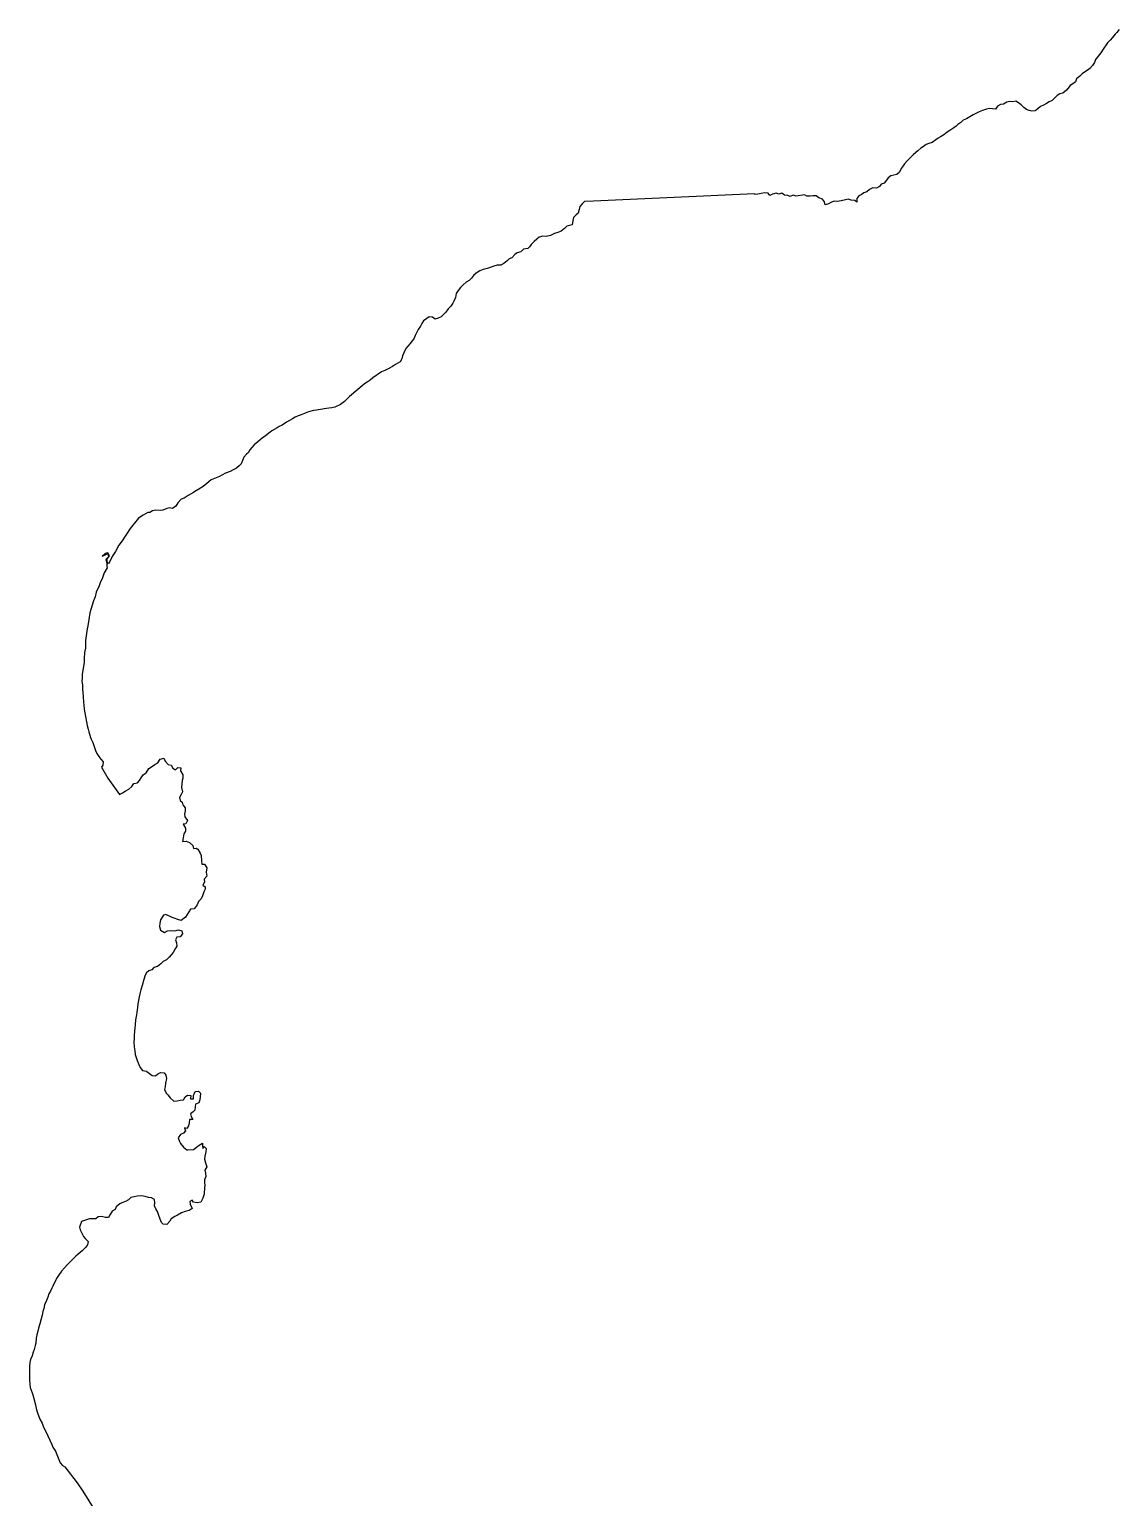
# Model space of a CAD drawing. Extents: x -74 to -34.8, y -33.8 to 5.3.
# Drawn here: x -39.001 to -38.3, y -13.851 to -12.904 of the extents above; entities that cross this region are included whole.
import ezdxf

# ---------------------------------------------------------------- set-up
doc = ezdxf.new("R2010")
doc.units = 0
doc.header["$LTSCALE"] = 2
doc.layers.add('UFEBRASIL', color=7, linetype='Continuous')

msp = doc.modelspace()

# ---------------------------------------------------------------- linework, layer by layer
at = {"layer": 'UFEBRASIL'}
msp.add_lwpolyline([(-38.29884, -12.90427), (-38.30023, -12.90623), (-38.30147, -12.90736), (-38.30306, -12.90949), (-38.30463, -12.9112), (-38.30624, -12.91305), (-38.30668, -12.9136), (-38.30909, -12.91708), (-38.31059, -12.91935), (-38.314, -12.92375), (-38.31473, -12.92574), (-38.31606, -12.92759), (-38.31761, -12.92962), (-38.3194, -12.93084), (-38.3211, -12.93195), (-38.32269, -12.93302), (-38.32412, -12.9344), (-38.3262, -12.93624), (-38.32694, -12.93813), (-38.32875, -12.93931), (-38.33036, -12.94046), (-38.33183, -12.94233), (-38.33275, -12.94344), (-38.33501, -12.94537), (-38.33712, -12.9458), (-38.33887, -12.94699), (-38.34061, -12.94876), (-38.34201, -12.9502), (-38.34386, -12.95109), (-38.34555, -12.95214), (-38.34752, -12.95318), (-38.34961, -12.95413), (-38.35131, -12.95553), (-38.35298, -12.95677), (-38.35499, -12.95711), (-38.35691, -12.95659), (-38.35852, -12.95605), (-38.36016, -12.95465), (-38.36198, -12.95298), (-38.36366, -12.95156), (-38.36542, -12.95066), (-38.3674, -12.95107), (-38.36954, -12.95082), (-38.37117, -12.95132), (-38.37338, -12.95258), (-38.37528, -12.95267), (-38.37724, -12.95387), (-38.37843, -12.95582), (-38.38046, -12.95543), (-38.38231, -12.95539), (-38.38429, -12.95577), (-38.38689, -12.95661), (-38.38907, -12.95747), (-38.3908, -12.95839), (-38.39282, -12.95945), (-38.39514, -12.96066), (-38.39721, -12.96192), (-38.39938, -12.96288), (-38.4009, -12.96427), (-38.40271, -12.96573), (-38.4039, -12.96662), (-38.40545, -12.96773), (-38.40791, -12.9695), (-38.40967, -12.97065), (-38.41177, -12.97221), (-38.41387, -12.97369), (-38.4154, -12.97448), (-38.41697, -12.97558), (-38.41931, -12.97732), (-38.42148, -12.97784), (-38.42329, -12.97851), (-38.42502, -12.97973), (-38.42659, -12.98091), (-38.42854, -12.98257), (-38.42996, -12.98362), (-38.43158, -12.98513), (-38.4338, -12.98732), (-38.43551, -12.98916), (-38.43717, -12.99106), (-38.43809, -12.99227), (-38.43933, -12.99406), (-38.44044, -12.99632), (-38.44204, -12.99786), (-38.44411, -12.99824), (-38.44609, -12.9988), (-38.44777, -13.00011), (-38.44879, -13.00145), (-38.45023, -13.00344), (-38.45213, -13.00417), (-38.45338, -13.00566), (-38.45521, -13.0067), (-38.45751, -13.00654), (-38.45967, -13.00748), (-38.46151, -13.00912), (-38.46336, -13.00981), (-38.46516, -13.01093), (-38.46673, -13.01164), (-38.46791, -13.01343), (-38.46799, -13.01572), (-38.46919, -13.01455), (-38.47155, -13.01452), (-38.47354, -13.01384), (-38.47512, -13.01413), (-38.47808, -13.01494), (-38.4805, -13.01536), (-38.48239, -13.01499), (-38.48435, -13.01575), (-38.48615, -13.01681), (-38.4883, -13.01738), (-38.48881, -13.01555), (-38.48999, -13.01374), (-38.49248, -13.01288), (-38.49407, -13.0117), (-38.49619, -13.01164), (-38.4981, -13.01184), (-38.50018, -13.01195), (-38.50167, -13.01092), (-38.50701, -13.01186), (-38.50895, -13.01125), (-38.51083, -13.01216), (-38.5125, -13.01139), (-38.51456, -13.01122), (-38.5162, -13.00999), (-38.51822, -13.0105), (-38.51995, -13.00993), (-38.52219, -13.01049), (-38.52399, -13.01147), (-38.52513, -13.00988), (-38.52715, -13.00972), (-38.52948, -13.01015), (-38.53165, -13.01051), (-38.53353, -13.01081), (-38.5338, -13.0103), (-38.58558, -13.0127), (-38.63768, -13.01512), (-38.6435, -13.01531), (-38.64506, -13.01689), (-38.64639, -13.01863), (-38.647, -13.02053), (-38.6476, -13.02284), (-38.6489, -13.02394), (-38.65054, -13.02559), (-38.651, -13.02761), (-38.65136, -13.03043), (-38.65311, -13.03073), (-38.65495, -13.0312), (-38.65642, -13.03281), (-38.65847, -13.03439), (-38.66072, -13.03522), (-38.66277, -13.03604), (-38.6654, -13.03728), (-38.66815, -13.03794), (-38.67038, -13.03761), (-38.67265, -13.03821), (-38.67422, -13.03963), (-38.67592, -13.04102), (-38.67783, -13.04298), (-38.67887, -13.04454), (-38.68002, -13.04558), (-38.6829, -13.04613), (-38.68443, -13.04775), (-38.68682, -13.04845), (-38.68849, -13.04943), (-38.69027, -13.05159), (-38.69214, -13.0523), (-38.69337, -13.05365), (-38.6955, -13.05531), (-38.69741, -13.05642), (-38.69983, -13.05636), (-38.70188, -13.05708), (-38.70424, -13.0579), (-38.7063, -13.05861), (-38.70888, -13.05923), (-38.71103, -13.06011), (-38.71329, -13.06146), (-38.71493, -13.06306), (-38.71636, -13.06465), (-38.71773, -13.06616), (-38.71978, -13.06743), (-38.72173, -13.06902), (-38.72339, -13.07082), (-38.72492, -13.07262), (-38.72616, -13.07462), (-38.72674, -13.07712), (-38.72748, -13.07917), (-38.72845, -13.08077), (-38.72973, -13.08279), (-38.73126, -13.08461), (-38.73286, -13.08658), (-38.73418, -13.08798), (-38.73583, -13.08975), (-38.73784, -13.09045), (-38.7398, -13.09124), (-38.74136, -13.0898), (-38.74357, -13.08966), (-38.74518, -13.09069), (-38.74726, -13.09231), (-38.74831, -13.09401), (-38.74921, -13.09563), (-38.75062, -13.09776), (-38.75161, -13.09959), (-38.75253, -13.10181), (-38.75359, -13.10383), (-38.75466, -13.10524), (-38.75606, -13.10715), (-38.75717, -13.10841), (-38.75858, -13.11016), (-38.75997, -13.11286), (-38.76071, -13.11478), (-38.76125, -13.11685), (-38.76234, -13.11861), (-38.7639, -13.11966), (-38.7654, -13.12051), (-38.76733, -13.12162), (-38.76958, -13.12302), (-38.77229, -13.12424), (-38.77427, -13.12522), (-38.77649, -13.12658), (-38.77778, -13.12746), (-38.77985, -13.12896), (-38.78172, -13.13057), (-38.78348, -13.13188), (-38.78532, -13.13286), (-38.78559, -13.13309), (-38.79497, -13.14101), (-38.79829, -13.14433), (-38.80079, -13.14621), (-38.80433, -13.14806), (-38.80627, -13.14836), (-38.80831, -13.14858), (-38.81122, -13.14893), (-38.81231, -13.14925), (-38.81625, -13.14986), (-38.81826, -13.15015), (-38.82143, -13.15089), (-38.8236, -13.15184), (-38.82402, -13.15197), (-38.82603, -13.15279), (-38.82801, -13.1536), (-38.82995, -13.15443), (-38.83172, -13.15542), (-38.8336, -13.15649), (-38.83558, -13.15764), (-38.83827, -13.15955), (-38.8403, -13.16048), (-38.84155, -13.16119), (-38.84499, -13.16329), (-38.84608, -13.16407), (-38.84922, -13.16648), (-38.8513, -13.16803), (-38.85408, -13.17026), (-38.85632, -13.17216), (-38.85786, -13.17386), (-38.8593, -13.17556), (-38.86032, -13.17736), (-38.86132, -13.17819), (-38.86303, -13.18024), (-38.86486, -13.18441), (-38.86607, -13.1858), (-38.86791, -13.18724), (-38.86988, -13.18834), (-38.872, -13.18949), (-38.87492, -13.19049), (-38.87721, -13.19189), (-38.87885, -13.19264), (-38.87995, -13.1931), (-38.88413, -13.19477), (-38.88697, -13.19722), (-38.88933, -13.19921), (-38.8922, -13.20079), (-38.89475, -13.20245), (-38.89555, -13.20297), (-38.89902, -13.20482), (-38.90147, -13.2066), (-38.90348, -13.20726), (-38.90569, -13.20967), (-38.90693, -13.21189), (-38.90906, -13.21339), (-38.91113, -13.21295), (-38.91262, -13.21321), (-38.91537, -13.21433), (-38.91685, -13.21459), (-38.91987, -13.21438), (-38.92186, -13.2149), (-38.92364, -13.21579), (-38.92502, -13.21591), (-38.92808, -13.21755), (-38.93099, -13.2196), (-38.93639, -13.2262), (-38.94152, -13.23411), (-38.9437, -13.23702), (-38.94581, -13.24103), (-38.9476, -13.24354), (-38.95026, -13.24899), (-38.95117, -13.24771), (-38.95114, -13.24576), (-38.94961, -13.24382), (-38.9508, -13.24201), (-38.95251, -13.24238), (-38.95432, -13.24411), (-38.95292, -13.24339), (-38.95085, -13.24243), (-38.95037, -13.24444), (-38.95201, -13.24625), (-38.95141, -13.24838), (-38.95134, -13.2507), (-38.95119, -13.25162), (-38.95308, -13.25485), (-38.95447, -13.25862), (-38.95542, -13.2606), (-38.95628, -13.26314), (-38.95826, -13.26731), (-38.95897, -13.27025), (-38.95994, -13.27285), (-38.96083, -13.27563), (-38.96181, -13.27842), (-38.96234, -13.28066), (-38.96296, -13.28491), (-38.9637, -13.28905), (-38.96413, -13.29087), (-38.96448, -13.294), (-38.96511, -13.29854), (-38.96521, -13.30329), (-38.96585, -13.30621), (-38.96601, -13.31006), (-38.96599, -13.31269), (-38.96726, -13.32023), (-38.96736, -13.32271), (-38.96743, -13.32475), (-38.9672, -13.32706), (-38.96709, -13.33038), (-38.96681, -13.33156), (-38.96661, -13.33501), (-38.96655, -13.33797), (-38.96625, -13.34018), (-38.96599, -13.34264), (-38.96553, -13.345), (-38.96415, -13.35323), (-38.96353, -13.35562), (-38.96296, -13.35746), (-38.96187, -13.36104), (-38.96147, -13.362), (-38.96048, -13.36422), (-38.9587, -13.36934), (-38.95777, -13.37123), (-38.95661, -13.37333), (-38.95534, -13.375), (-38.95387, -13.37678), (-38.95408, -13.37893), (-38.95478, -13.38011), (-38.95083, -13.38714), (-38.94331, -13.39778), (-38.94121, -13.39662), (-38.93956, -13.39555), (-38.93725, -13.39434), (-38.93525, -13.3926), (-38.93392, -13.39066), (-38.93169, -13.39021), (-38.93044, -13.38884), (-38.92935, -13.38703), (-38.92805, -13.38507), (-38.92609, -13.38388), (-38.92439, -13.38096), (-38.92262, -13.37995), (-38.92053, -13.37847), (-38.91848, -13.37729), (-38.91695, -13.37503), (-38.91469, -13.37434), (-38.91384, -13.37635), (-38.91197, -13.37846), (-38.91004, -13.37894), (-38.90877, -13.38073), (-38.9071, -13.38182), (-38.90567, -13.38041), (-38.90376, -13.38064), (-38.904, -13.38252), (-38.90237, -13.38519), (-38.9025, -13.38729), (-38.90274, -13.38885), (-38.90331, -13.39328), (-38.90269, -13.39599), (-38.90339, -13.39785), (-38.90456, -13.39968), (-38.90418, -13.40164), (-38.90287, -13.40276), (-38.90242, -13.40447), (-38.90093, -13.40629), (-38.9009, -13.40839), (-38.90132, -13.41054), (-38.90114, -13.41215), (-38.89932, -13.41453), (-38.90038, -13.41662), (-38.90209, -13.41698), (-38.90062, -13.41942), (-38.90071, -13.42145), (-38.90184, -13.42316), (-38.90221, -13.42577), (-38.90259, -13.42805), (-38.90022, -13.42795), (-38.89815, -13.42867), (-38.89595, -13.43066), (-38.8955, -13.43256), (-38.89388, -13.43236), (-38.89264, -13.43305), (-38.89132, -13.43566), (-38.8906, -13.43702), (-38.89033, -13.44047), (-38.89017, -13.44267), (-38.88849, -13.4427), (-38.887, -13.44505), (-38.88739, -13.44784), (-38.88689, -13.45044), (-38.88869, -13.45229), (-38.88851, -13.45437), (-38.88961, -13.45629), (-38.88793, -13.45743), (-38.88799, -13.45891), (-38.88889, -13.4606), (-38.88975, -13.46318), (-38.89064, -13.46513), (-38.89229, -13.46689), (-38.89324, -13.46885), (-38.895, -13.47147), (-38.89752, -13.47184), (-38.89856, -13.47355), (-38.90059, -13.47697), (-38.90351, -13.47899), (-38.90573, -13.47832), (-38.90802, -13.47764), (-38.90932, -13.47713), (-38.91333, -13.4751), (-38.91493, -13.4756), (-38.91682, -13.47864), (-38.91717, -13.48087), (-38.91743, -13.48292), (-38.91678, -13.48522), (-38.91423, -13.48678), (-38.91235, -13.48581), (-38.90969, -13.48541), (-38.90763, -13.48567), (-38.9051, -13.48499), (-38.90299, -13.48566), (-38.90268, -13.48759), (-38.9041, -13.48961), (-38.90629, -13.48973), (-38.90705, -13.49149), (-38.90646, -13.4934), (-38.90618, -13.49566), (-38.90746, -13.49739), (-38.90854, -13.49962), (-38.90994, -13.50129), (-38.91127, -13.50264), (-38.91301, -13.50447), (-38.91505, -13.50555), (-38.9166, -13.50694), (-38.91865, -13.50871), (-38.92105, -13.50945), (-38.92248, -13.51093), (-38.92443, -13.51147), (-38.92585, -13.51271), (-38.92669, -13.51441), (-38.92757, -13.51717), (-38.92868, -13.52087), (-38.92956, -13.52382), (-38.93019, -13.52626), (-38.93052, -13.5283), (-38.93093, -13.5307), (-38.9314, -13.53278), (-38.93167, -13.53512), (-38.93204, -13.5381), (-38.93232, -13.53993), (-38.93283, -13.54313), (-38.93306, -13.54633), (-38.93333, -13.54851), (-38.93355, -13.55036), (-38.93374, -13.55315), (-38.93374, -13.55524), (-38.93392, -13.5575), (-38.93373, -13.56048), (-38.93343, -13.56306), (-38.9331, -13.56538), (-38.93258, -13.56732), (-38.93184, -13.5693), (-38.93084, -13.57202), (-38.93, -13.57382), (-38.92833, -13.5759), (-38.92583, -13.57618), (-38.92565, -13.57644), (-38.9221, -13.57892), (-38.92001, -13.57928), (-38.9187, -13.57809), (-38.9168, -13.57706), (-38.91448, -13.57721), (-38.91346, -13.5788), (-38.91304, -13.58098), (-38.91351, -13.58401), (-38.91382, -13.58625), (-38.91433, -13.58807), (-38.91306, -13.59042), (-38.91209, -13.59152), (-38.91053, -13.59339), (-38.90813, -13.59567), (-38.90603, -13.59545), (-38.90421, -13.59497), (-38.90188, -13.5948), (-38.90098, -13.59272), (-38.89948, -13.59171), (-38.89722, -13.59201), (-38.89744, -13.59405), (-38.89551, -13.59405), (-38.89547, -13.59192), (-38.89449, -13.58941), (-38.89235, -13.58903), (-38.89101, -13.59043), (-38.89116, -13.59282), (-38.89143, -13.5947), (-38.8921, -13.59663), (-38.89414, -13.59744), (-38.89452, -13.5992), (-38.89468, -13.60139), (-38.89569, -13.60243), (-38.89754, -13.60385), (-38.89703, -13.60541), (-38.89602, -13.60748), (-38.89805, -13.60748), (-38.89823, -13.60951), (-38.89883, -13.61152), (-38.89991, -13.61321), (-38.90124, -13.61274), (-38.90077, -13.61464), (-38.90188, -13.61632), (-38.90381, -13.61715), (-38.90543, -13.6192), (-38.90457, -13.62163), (-38.90397, -13.6229), (-38.902, -13.62535), (-38.89976, -13.62698), (-38.89915, -13.627), (-38.89556, -13.62684), (-38.8935, -13.6253), (-38.89196, -13.62402), (-38.88974, -13.6226), (-38.88978, -13.6241), (-38.88957, -13.62616), (-38.88857, -13.62476), (-38.88735, -13.62605), (-38.88753, -13.62822), (-38.88828, -13.63097), (-38.88842, -13.63296), (-38.88783, -13.63529), (-38.88702, -13.63803), (-38.88825, -13.63999), (-38.88772, -13.64199), (-38.88769, -13.64418), (-38.88835, -13.64625), (-38.88841, -13.64829), (-38.88827, -13.64982), (-38.88838, -13.65119), (-38.88867, -13.65553), (-38.8896, -13.65811), (-38.89086, -13.6607), (-38.89325, -13.66115), (-38.89545, -13.66063), (-38.8965, -13.65945), (-38.89785, -13.66019), (-38.89768, -13.66201), (-38.89635, -13.66489), (-38.89827, -13.66609), (-38.90094, -13.66665), (-38.9033, -13.66764), (-38.90583, -13.66903), (-38.9075, -13.67003), (-38.90994, -13.67154), (-38.91082, -13.67291), (-38.91272, -13.67514), (-38.91504, -13.67496), (-38.91616, -13.67374), (-38.91702, -13.67166), (-38.91797, -13.66923), (-38.91865, -13.66669), (-38.91974, -13.66512), (-38.92062, -13.663), (-38.92054, -13.66118), (-38.92069, -13.6591), (-38.92271, -13.65791), (-38.92464, -13.65769), (-38.92662, -13.65711), (-38.92876, -13.65659), (-38.93181, -13.65684), (-38.93389, -13.65726), (-38.93592, -13.65769), (-38.93743, -13.65915), (-38.93935, -13.66028), (-38.94171, -13.66121), (-38.94302, -13.6617), (-38.94539, -13.66365), (-38.94612, -13.66555), (-38.94787, -13.66644), (-38.94922, -13.66865), (-38.95033, -13.67064), (-38.95219, -13.67061), (-38.95484, -13.67005), (-38.95695, -13.67018), (-38.95859, -13.67153), (-38.96064, -13.67156), (-38.96265, -13.67142), (-38.96522, -13.67243), (-38.96646, -13.67274), (-38.96773, -13.67312), (-38.96902, -13.67687), (-38.96856, -13.67858), (-38.96771, -13.68036), (-38.96639, -13.68297), (-38.96534, -13.68422), (-38.96335, -13.6861), (-38.96381, -13.68825), (-38.96509, -13.68988), (-38.96738, -13.69204), (-38.96988, -13.69429), (-38.97148, -13.69561), (-38.97361, -13.69764), (-38.97702, -13.70108), (-38.97864, -13.70303), (-38.98056, -13.70523), (-38.98251, -13.70792), (-38.98377, -13.70988), (-38.9863, -13.71489), (-38.98689, -13.71612), (-38.98776, -13.71805), (-38.98874, -13.71995), (-38.98949, -13.72195), (-38.99034, -13.72422), (-38.99155, -13.72699), (-38.99198, -13.72924), (-38.99264, -13.73127), (-38.99318, -13.73361), (-38.99368, -13.736), (-38.99464, -13.73911), (-38.99544, -13.742), (-38.99598, -13.74385), (-38.99652, -13.74629), (-38.99692, -13.74849), (-38.9971, -13.75158), (-38.99752, -13.75323), (-38.99822, -13.75585), (-38.99883, -13.75743), (-38.99957, -13.75993), (-39.00054, -13.76216), (-39.00094, -13.76416), (-39.0012, -13.76656), (-39.0012, -13.76896), (-39.00134, -13.77123), (-39.00134, -13.77323), (-39.00134, -13.7755), (-39.00107, -13.77804), (-39.0008, -13.78017), (-38.9995, -13.78368), (-38.99903, -13.78506), (-38.99843, -13.78736), (-38.99744, -13.79148), (-38.99685, -13.79471), (-38.99617, -13.79667), (-38.99464, -13.8007), (-38.99314, -13.80317), (-38.99215, -13.80577), (-38.99078, -13.8087), (-38.98811, -13.81433), (-38.98694, -13.81693), (-38.98623, -13.81873), (-38.98459, -13.8214), (-38.98327, -13.82459), (-38.98245, -13.82675), (-38.98153, -13.8288), (-38.97989, -13.83059), (-38.97844, -13.83149), (-38.97048, -13.84171), (-38.96679, -13.84704), (-38.95142, -13.87209)], dxfattribs=at)

doc.saveas('drawing.dxf')
